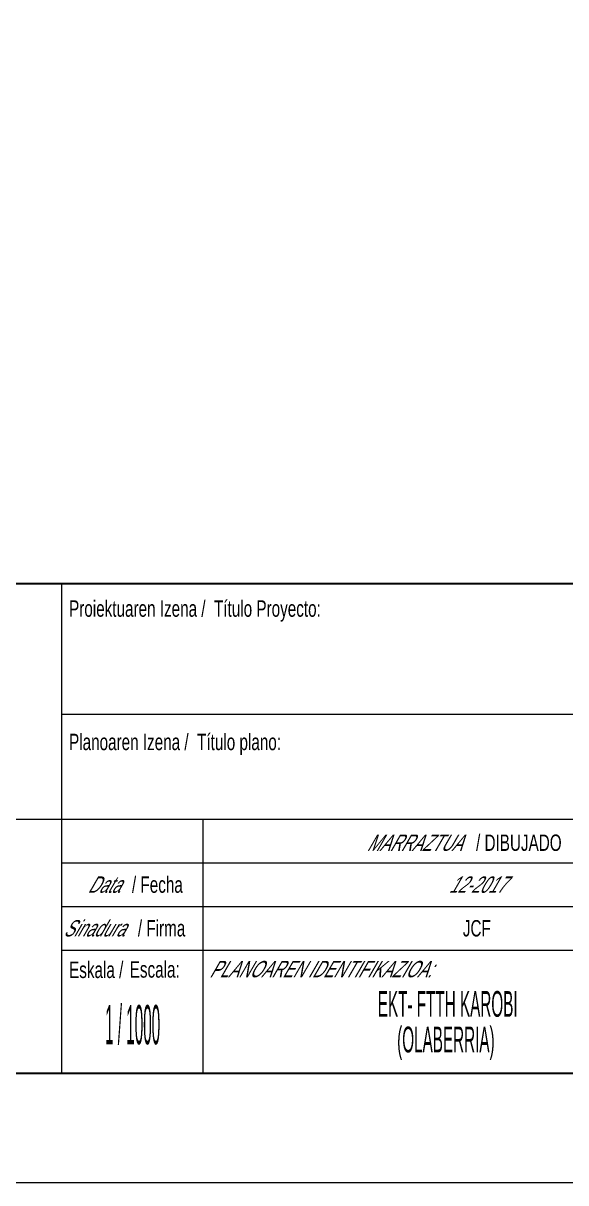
# Model space of a CAD drawing. Header units: millimetres. Extents: x 563825 to 564035, y 4765786 to 4766083.
# Drawn here: x 563887.2 to 563936.9, y 4765786 to 4765892.3 of the extents above; entities that cross this region are included whole.
import ezdxf
from ezdxf.enums import TextEntityAlignment as Align

# ---------------------------------------------------------------- set-up
doc = ezdxf.new("R2010")
doc.units = ezdxf.units.MM
doc.layers.add('58 Formato plano y líneas de solape - Planoaren formatua eta gainjartze-marrak', color=7, linetype='Continuous', lineweight=0)
doc.styles.add('StyleArial', font='arial.ttf')

msp = doc.modelspace()

# ---------------------------------------------------------------- linework, layer by layer
at = {"layer": '58 Formato plano y líneas de solape - Planoaren formatua eta gainjartze-marrak', "color": 7, "linetype": 'Continuous', "lineweight": 30}
msp.add_line((563844.8691880985, 4765840.93889948), (564024.8691880984, 4765840.938899479), dxfattribs=at)
at = {"layer": '58 Formato plano y líneas de solape - Planoaren formatua eta gainjartze-marrak', "color": 7, "linetype": 'Continuous', "lineweight": 13}
for p, q in [((563890.6971223829, 4765840.93889948), (563890.6971223829, 4765796.156024798)), ((563890.6971223829, 4765828.966228358), (564024.8691880984, 4765828.966228358)), ((563844.8691880984, 4765819.356024798), (564024.8691880984, 4765819.356024798)), ((563890.6971223829, 4765807.356024798), (564024.8691880984, 4765807.356024798)), ((563890.6971223829, 4765807.356024798), (564024.8691880984, 4765807.356024798))]:
    msp.add_line(p, q, dxfattribs=at)
at = {"layer": '58 Formato plano y líneas de solape - Planoaren formatua eta gainjartze-marrak', "color": 7, "linetype": 'Continuous', "lineweight": 0}
for p, q in [((563890.6971223829, 4765815.356024798), (564024.8691880984, 4765815.356024798)), ((563890.6971223829, 4765811.356024798), (564024.8691880984, 4765811.356024798))]:
    msp.add_line(p, q, dxfattribs=at)
at = {"layer": '58 Formato plano y líneas de solape - Planoaren formatua eta gainjartze-marrak', "color": 7, "linetype": 'Continuous', "lineweight": 0, "flags": 128}
for points in [[(563824.8691880984, 4766083.030716894), (564034.8691880984, 4766083.030716894), (564034.8691880984, 4765786.030716894), (563824.8691880984, 4765786.030716894), (563824.8691880984, 4766083.030716894)], [(563903.6789629806, 4765796.156024798), (563903.6789629806, 4765819.356024798)]]:
    msp.add_lwpolyline(points, dxfattribs=at)
at = {"layer": '58 Formato plano y líneas de solape - Planoaren formatua eta gainjartze-marrak', "color": 7, "linetype": 'Continuous', "lineweight": 30, "flags": 128}
msp.add_lwpolyline([(563844.8691880984, 4766073.030716894), (564024.8691880984, 4766073.030716894), (564024.8691880984, 4765796.030716894), (563844.8691880984, 4765796.030716894), (563844.8691880984, 4766073.030716894)], dxfattribs=at)

# ---------------------------------------------------------------- texts
at = {"layer": '58 Formato plano y líneas de solape - Planoaren formatua eta gainjartze-marrak', "color": 7, "linetype": 'Continuous', "lineweight": 13, "style": 'StyleArial', "width": 0.6666666666666665}
for s, p in [('Proiektuaren Izena /  Título Proyecto:', (563891.400526335, 4765839.390392913)), ('Planoaren Izena /  Título plano:', (563891.400526335, 4765827.170392912)), ('Eskala /', (563891.400526335, 4765806.290392912)), ('Escala:', (563896.9560208106, 4765806.326703334))]:
    msp.add_text(s, height=1.5, dxfattribs=at).set_placement(p, align=Align.TOP_LEFT)
at = {"layer": '58 Formato plano y líneas de solape - Planoaren formatua eta gainjartze-marrak', "color": 7, "linetype": 'Continuous', "lineweight": 0, "style": 'StyleArial', "oblique": 30}
for s, height, width, p in [('MARRAZTUA', 1.5, 0.6666666666666665, (563918.6485791215, 4765817.940392912)), ('Data', 1.49988, 0.666720004267008, (563893.0821998955, 4765814.100272912)), ('Sinadura', 1.5, 0.6666666666666665, (563890.8521998955, 4765810.100392913))]:
    msp.add_text(s, height=height, dxfattribs=dict(at, width=width)).set_placement(p, align=Align.TOP_LEFT)
at = {"layer": '58 Formato plano y líneas de solape - Planoaren formatua eta gainjartze-marrak', "color": 7, "linetype": 'Continuous', "lineweight": 0, "style": 'StyleArial'}
for s, height, width, p in [(' / DIBUJADO', 1.5, 0.6666666666666665, (563928.290526335, 4765817.940392912)), (' / Fecha', 1.49988, 0.666720004267008, (563896.7721998956, 4765814.100272912)), (' / Firma', 1.5, 0.6666666666666665, (563897.3121998955, 4765810.100392913))]:
    msp.add_text(s, height=height, dxfattribs=dict(at, width=width)).set_placement(p, align=Align.TOP_LEFT)
at = {"layer": '58 Formato plano y líneas de solape - Planoaren formatua eta gainjartze-marrak', "color": 7, "linetype": 'Continuous', "lineweight": 0, "style": 'StyleArial', "oblique": 30, "width": 0.6666666666666665}
msp.add_text('12-2017', height=1.5, dxfattribs=at).set_placement((563928.7260955044, 4765813.350392913), align=Align.MIDDLE_CENTER)
at = {"layer": '58 Formato plano y líneas de solape - Planoaren formatua eta gainjartze-marrak', "color": 7, "linetype": 'Continuous', "lineweight": 0, "style": 'StyleArial', "width": 0.6666666666666665}
msp.add_text('JCF', height=1.5, dxfattribs=at).set_placement((563928.7486606751, 4765809.350392913), align=Align.MIDDLE_CENTER)
at = {"layer": '58 Formato plano y líneas de solape - Planoaren formatua eta gainjartze-marrak', "color": 7, "linetype": 'Continuous', "lineweight": 0, "style": 'StyleArial', "oblique": 30, "width": 0.6666666666666665}
msp.add_text('PLANOAREN IDENTIFIKAZIOA:', height=1.5, dxfattribs=at).set_placement((563904.2335132356, 4765804.860392912))
at = {"layer": '58 Formato plano y líneas de solape - Planoaren formatua eta gainjartze-marrak', "color": 7, "linetype": 'Continuous', "lineweight": 13, "style": 'StyleArial'}
for s, height, width, p in [('EKT- FTTH KAROBI', 2.35956, 0.4238078285782094, (563926.0824094192, 4765802.420172912)), ('1 / 1000', 3.59946, 0.2778194506953821, (563897.2211020271, 4765800.518033345)), ('(OLABERRIA)', 2.35956, 0.4238078285782094, (563925.9155132741, 4765799.160172912))]:
    msp.add_text(s, height=height, dxfattribs=dict(at, width=width)).set_placement(p, align=Align.MIDDLE_CENTER)

doc.saveas('drawing.dxf')
